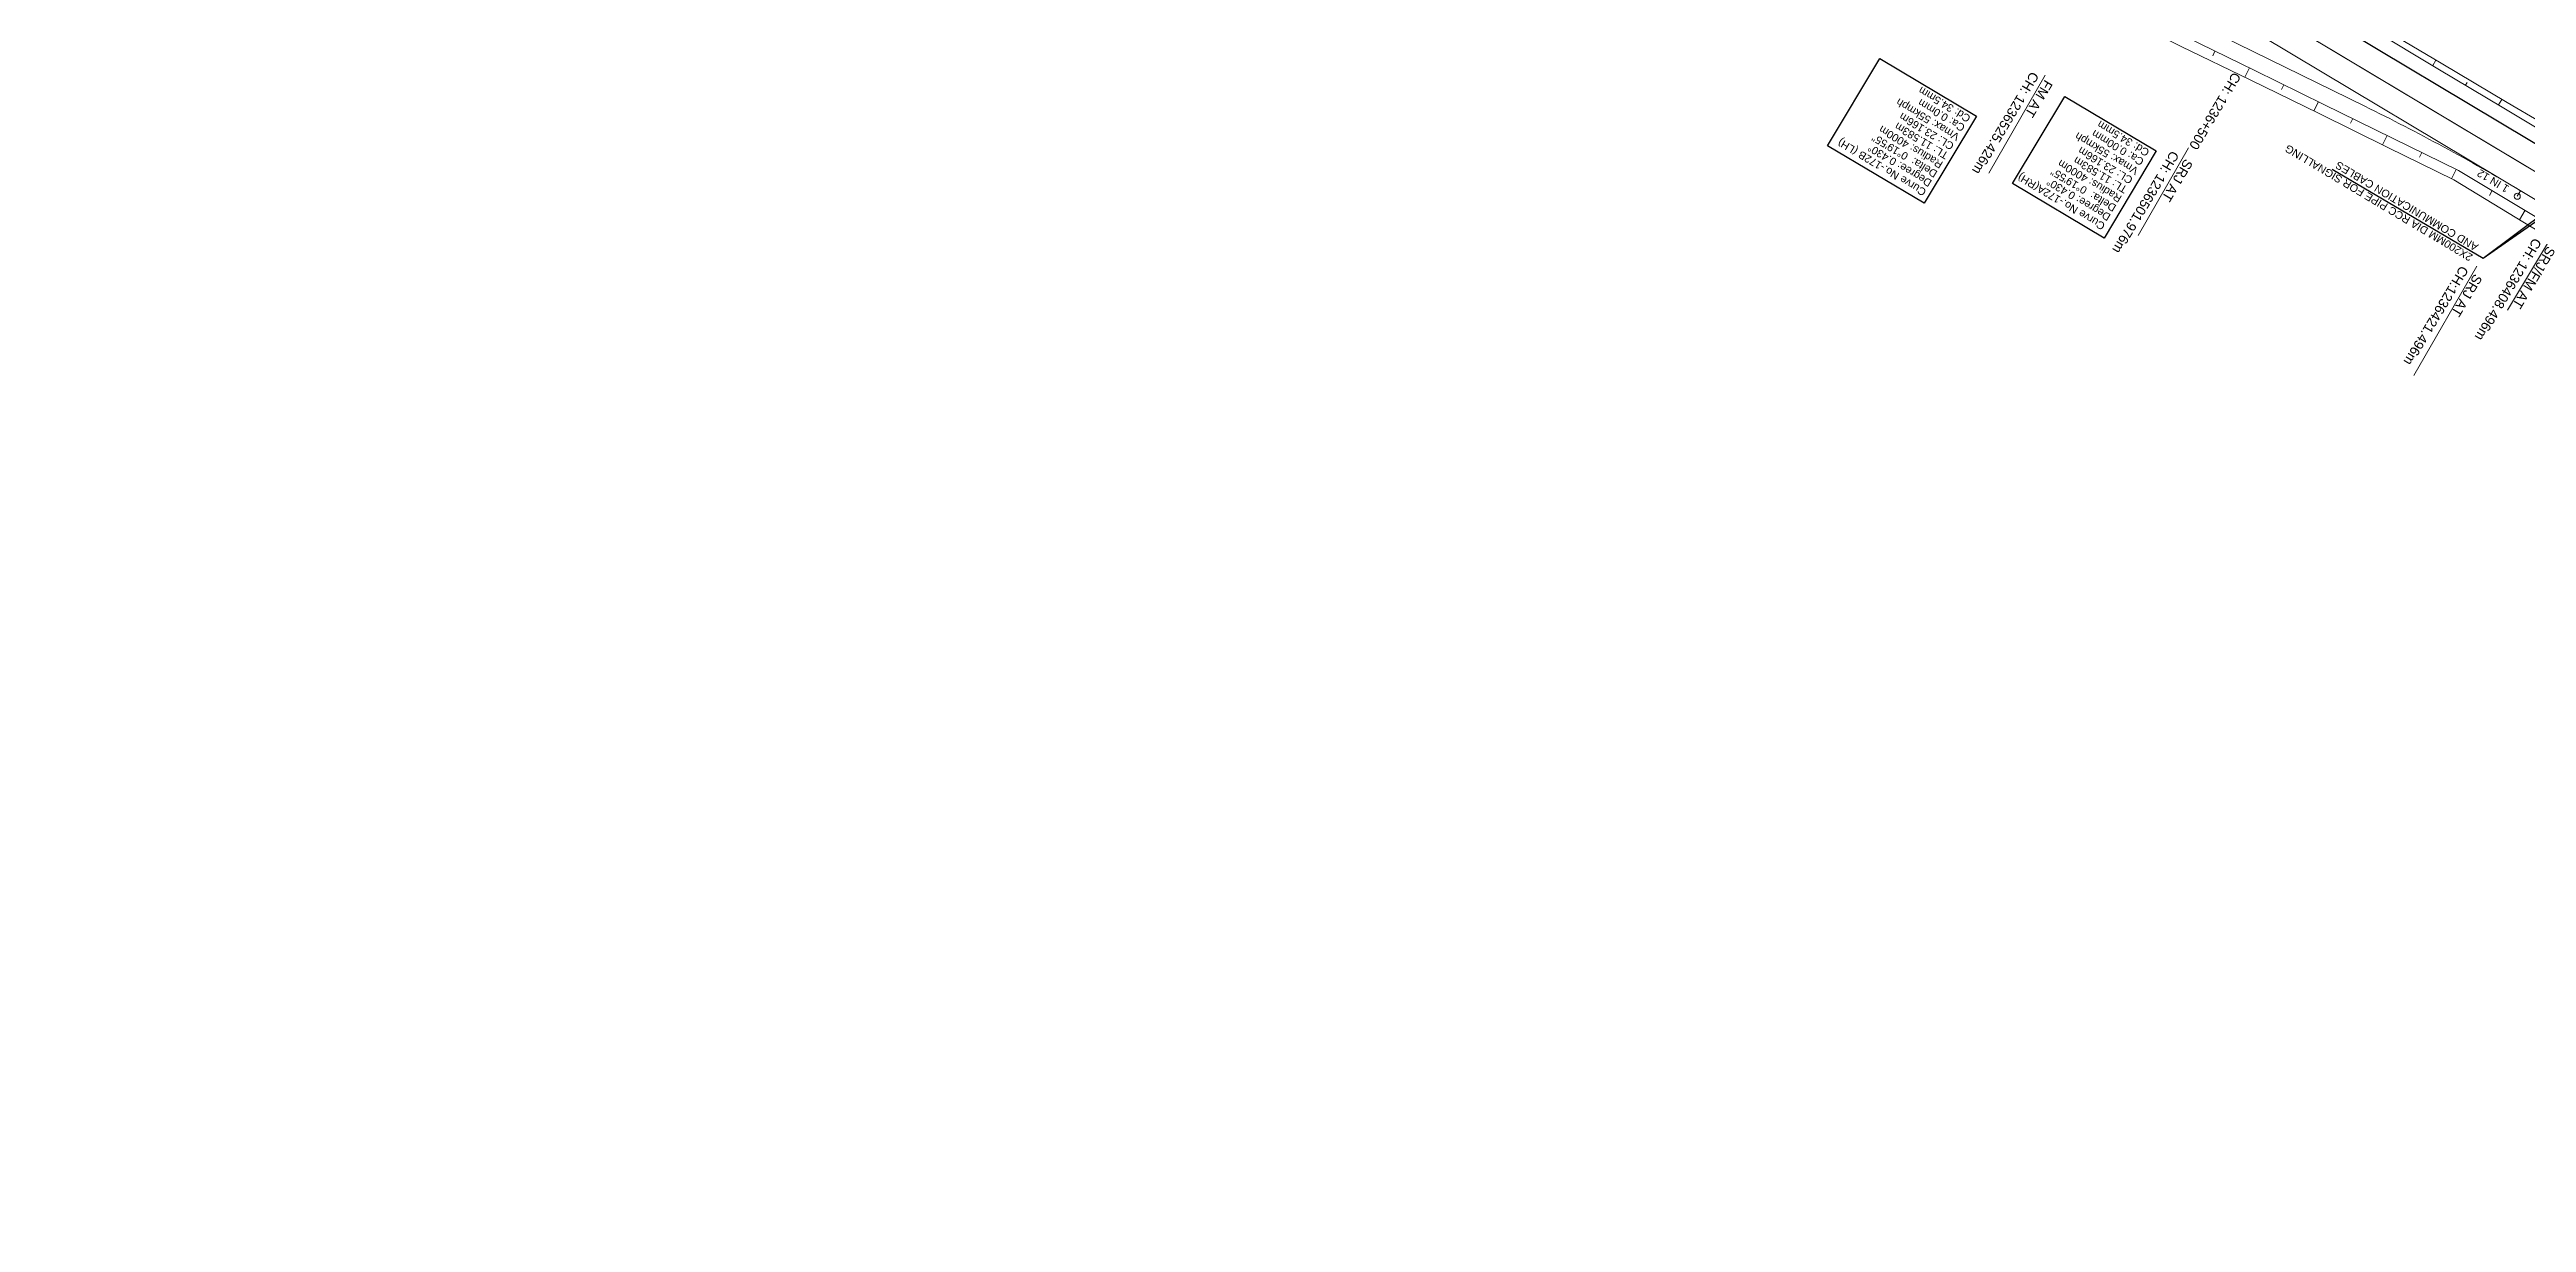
# Model space of a CAD drawing. Header units: metres. Extents: x 593990 to 611207, y 3401545 to 3411811.
# Drawn here: x 605850 to 606496, y 3404077 to 3404383 of the extents above; entities that cross this region are included whole.
import ezdxf

# ---------------------------------------------------------------- set-up
doc = ezdxf.new("R2010")
doc.units = ezdxf.units.M
doc.header["$MEASUREMENT"] = 0
doc.linetypes.add('CENTER2', pattern=[1.125, 0.75, -0.125, 0.125, -0.125])
for name, color, linetype, lineweight in [('C-ALIG-DG-LINE', 1, 'CENTER2', 70), ('C-ALIG-LABL-DG', 1, 'Continuous', 25), ("NEW CHAWAPAIL STN. SRJ's", 10, 'Continuous', 0), ('PROPOSED DFCC TOE LINE', 239, 'Continuous', 0), ('PROPOSED DFCC TOE SLOPES', 239, 'Continuous', 0), ('PROPOSED DFCC TRACK', 1, 'Continuous', 0), ('PROPOSED FORMATION LINE - PLAN', 187, 'Continuous', 0)]:
    doc.layers.add(name, color=color, linetype=linetype, lineweight=lineweight)
doc.layers.add('Signalling cable pipes', color=234, linetype='Continuous')
doc.styles.add('Arial', font='arial.ttf')
doc.styles.get("Standard").update_dxf_attribs({"font": 'arial.ttf'})
doc.styles.add('Style-Arial', font='arial.ttf')
doc.dimstyles.get("Standard").update_dxf_attribs({"dimtxt": 0.18, "dimasz": 0.18, "dimexe": 0.18, "dimexo": 0.0625, "dimgap": 0.09, "dimtad": 0, "dimtih": 1, "dimtoh": 1, "dimdec": 4, "dimzin": 0, "dimdsep": 46, "dimtxsty": 'Standard', "dimcen": 0.09, "dimadec": 0, "dimazin": 0, "dimtfac": 1, "dimtdec": 4, "dimtofl": 0, "dimtmove": 0, "dimatfit": 3, "dimfxl": 1, "dimtolj": 1, "dimtzin": 0, "dimarcsym": 0})

msp = doc.modelspace()

# ---------------------------------------------------------------- linework, layer by layer
at = {"layer": 'C-ALIG-DG-LINE', "color": 1, "linetype": 'Continuous', "lineweight": 30, "flags": 128}
msp.add_lwpolyline([(606968.149, 3404077.0385), (604380.3628, 3405623.4864)], dxfattribs=at)
at = {"layer": "NEW CHAWAPAIL STN. SRJ's", "lineweight": 13, "flags": 128}
for points in [[(606370.1442, 3404375.9337), (606355.4557, 3404350.4333)], [(606407.4696, 3404356.9671), (606394.3509, 3404334.192)], [(606501.8108, 3404333.4256), (606490.6396, 3404314.732)], [(606482.6613, 3404326.1817), (606466.232, 3404297.6591)]]:
    msp.add_lwpolyline(points, dxfattribs=at)
at = {"layer": 'PROPOSED DFCC TOE LINE', "lineweight": 0, "flags": 128}
for points in [[(606334.6816, 3404462.0088), (606336.0163, 3404461.2034), (606353.1827, 3404450.9411), (606370.324, 3404440.6368), (606387.4805, 3404430.3579), (606404.5989, 3404420.0152), (606421.7378, 3404409.707), (606438.9286, 3404399.4856), (606456.1155, 3404389.2575), (606473.309, 3404379.0405), (606490.5166, 3404368.8471), (606507.7528, 3404358.7016)], [(606476.5917, 3404348.6301), (606459.4574, 3404357.0568), (606441.5569, 3404365.978), (606423.5616, 3404374.7058), (606405.5717, 3404383.4447), (606387.6152, 3404392.2518), (606369.6314, 3404401.0031), (606351.7445, 3404409.9523), (606333.7548, 3404418.6915), (606315.8458, 3404427.5956), (606297.9355, 3404436.4969), (606288.2885, 3404441.1788)], [(606792.8355, 3404173.9497), (606769.1446, 3404173.4752), (606718.1715, 3404203.9656), (606701.0242, 3404214.2598), (606683.8302, 3404224.4759), (606666.702, 3404234.8021), (606649.597, 3404245.1671), (606632.4103, 3404255.3956), (606615.2515, 3404265.6705), (606598.0556, 3404275.8834), (606580.8886, 3404286.1447), (606563.7164, 3404296.3973), (606546.6601, 3404306.8439), (606529.4236, 3404316.9888), (606512.2131, 3404327.1774), (606495.0682, 3404337.4756), (606476.5917, 3404348.6301)]]:
    msp.add_lwpolyline(points, dxfattribs=at)
at = {"layer": 'PROPOSED DFCC TOE SLOPES', "flags": 128}
for points in [[(606414.3823, 3404382.219), (606413.7777, 3404380.9856)], [(606423.3615, 3404377.8175), (606422.168, 3404375.3827)], [(606471.1255, 3404378.4257), (606471.9688, 3404379.8369)], [(606432.3407, 3404373.4159), (606431.753, 3404372.2169)], [(606479.7096, 3404373.296), (606480.1405, 3404374.0172)], [(606441.3199, 3404369.0144), (606440.1629, 3404366.654)], [(606450.2992, 3404364.6129), (606449.7099, 3404363.4107)], [(606488.2936, 3404368.1662), (606489.1753, 3404369.6417)], [(606459.2784, 3404360.2114), (606458.0708, 3404357.7478)], [(606468.2576, 3404355.8098), (606467.6492, 3404354.5686)], [(606477.2679, 3404351.3931), (606476.0501, 3404348.8965)], [(606486.6264, 3404345.8634), (606485.8854, 3404344.6236)], [(606495.2104, 3404340.7337), (606493.7418, 3404338.2763)]]:
    msp.add_lwpolyline(points, dxfattribs=at)
at = {"layer": 'PROPOSED DFCC TRACK', "linetype": 'Continuous', "flags": 128}
for points in [[(604467.4459, 3405564.165), (606726.5509, 3404214.1353)], [(606453.4581, 3404367.8201), (606287.2936, 3404449.2185)], [(606411.1947, 3404395.3096), (606711.1812, 3404216.0392)]]:
    msp.add_lwpolyline(points, dxfattribs=at)
at = {"layer": 'PROPOSED DFCC TRACK', "linetype": 'Continuous'}
msp.add_lwpolyline([(606771.2735, 3404187.4093), (604467.4459, 3405564.165)], dxfattribs=at)
at = {"layer": 'PROPOSED DFCC TRACK', "linetype": 'Continuous', "lineweight": 25}
for points in [[(606352.2395, 3404365.2306), (606338.6157, 3404342.5568), (606313.4059, 3404357.5691), (606327.0542, 3404380.2839)], [(606399.0492, 3404356.242), (606385.4952, 3404333.5137), (606361.608, 3404347.731), (606375.2334, 3404370.4077)]]:
    msp.add_lwpolyline(points, close=True, dxfattribs=at)
at = {"layer": 'PROPOSED DFCC TRACK', "linetype": 'Continuous', "flags": 128}
msp.add_lwpolyline([(606494.0054, 3404345.8223, 0.02078831), (606453.4581, 3404367.8201)], format="xyb", dxfattribs=at)
msp.add_lwpolyline([(606494.0054, 3404345.8223, 0.02078831), (606453.4581, 3404367.8201)], format="xyb", dxfattribs=at)
at = {"layer": 'PROPOSED DFCC TRACK', "color": 10, "linetype": 'Continuous', "lineweight": 13, "flags": 128}
msp.add_lwpolyline([(606493.1505, 3404344.3917), (606494.0054, 3404345.8223)], dxfattribs=at)
msp.add_lwpolyline([(606493.1505, 3404344.3917), (606494.0054, 3404345.8223)], dxfattribs=at)
at = {"layer": 'PROPOSED DFCC TRACK', "color": 10, "linetype": 'Continuous', "lineweight": 13}
msp.add_circle((606493.1505, 3404344.3917), 0.8, dxfattribs=at)
msp.add_circle((606493.1505, 3404344.3917), 0.8, dxfattribs=at)
at = {"layer": 'PROPOSED FORMATION LINE - PLAN', "lineweight": 0, "flags": 128}
for points in [[(606506.7998, 3404357.107), (606489.6318, 3404367.3665), (606472.4637, 3404377.6261), (606455.2957, 3404387.8856), (606438.1276, 3404398.1451), (606420.9596, 3404408.4047), (606403.7915, 3404418.6642), (606386.6235, 3404428.9238), (606369.4554, 3404439.1833), (606352.2874, 3404449.4428), (606335.1193, 3404459.7024), (606333.7812, 3404460.5021)], [(606477.8538, 3404351.1059), (606460.6695, 3404359.5294), (606442.7111, 3404368.3325), (606424.7526, 3404377.1355), (606406.7941, 3404385.9386), (606388.8357, 3404394.7417), (606370.8772, 3404403.5447), (606352.9188, 3404412.3478), (606334.9603, 3404421.1508), (606317.0018, 3404429.9539), (606299.0434, 3404438.7569), (606289.3086, 3404443.5288)], [(606794.6134, 3404176.3739), (606770.9963, 3404175.9027), (606719.7249, 3404206.5649), (606702.5568, 3404216.8245), (606685.3888, 3404227.084), (606668.2207, 3404237.3436), (606651.0527, 3404247.6031), (606633.8846, 3404257.8626), (606616.7166, 3404268.1222), (606599.5486, 3404278.3817), (606582.3805, 3404288.6413), (606565.2125, 3404298.9008), (606548.0444, 3404309.1603), (606530.8764, 3404319.4199), (606513.7083, 3404329.6794), (606496.5403, 3404339.9389), (606477.8538, 3404351.1059)]]:
    msp.add_lwpolyline(points, dxfattribs=at)

# ---------------------------------------------------------------- texts
at = {"layer": 'C-ALIG-LABL-DG', "color": 1, "style": 'Arial'}
msp.add_text('CH: 1236+500', height=2.5, rotation=239.1376746, dxfattribs=at).set_placement((606419.143, 3404376.9241))
at = {"layer": "NEW CHAWAPAIL STN. SRJ's", "lineweight": 13, "char_height": 2.5, "attachment_point": 4, "rotation": 239.1376746, "line_spacing_factor": 0.648, "style": 'Style-Arial'}
for s, insert, width in [('\\pxsm1;FM AT \\PCH: 1236525.426m ', (606369.3399, 3404375.3681), 35.582001), ('\\pxsm1;SRJ AT \\PCH: 1236501.976m', (606405.8612, 3404354.7534), 39.380578), ('\\pxsm1;SRJ/FM AT \\PCH: 1236408.496m', (606500.3341, 3404332.0414), 43.012977), ('\\pxsm1;SRJ AT CH:1236421.496m ', (606481.2872, 3404324.7883), 37.97326)]:
    msp.add_mtext(s, dxfattribs=dict(at, insert=insert, width=width))
at = {"layer": 'PROPOSED DFCC TRACK', "linetype": 'Continuous', "lineweight": 25, "char_height": 2, "attachment_point": 7, "rotation": 148.9571336, "line_spacing_factor": 0.84, "style": 'Style-Arial'}
for s, insert in [('{\\fArial|b0|i0|c0|p34;Curve No.-172B (LH)\\PDegree: 0.430%%D\\PDelta:  0%%D19\'55"\\PRadius: 4000m}\\PTL: 11.583m\\PCL: 23.166m\\PVmax: 55kmph\\PCa: 0.0mm\\PCd: 34.5mm', (606350.9139, 3404365.2379)), ('{\\fArial|b0|i0|c0|p34;Curve No.-172A(RH)\\PDegree: 0.430%%D\\PDelta:  0%%D19\'55"\\PRadius: 4000m}\\PTL: 11.583m\\PCL: 23.166m\\PVmax: 55kmph\\PCa: 0.00mm\\PCd: 34.5mm', (606397.5248, 3404356.3688))]:
    msp.add_mtext(s, dxfattribs=dict(at, insert=insert))
at = {"layer": 'PROPOSED DFCC TRACK', "color": 10, "linetype": 'Continuous', "lineweight": 13, "insert": (606490.6919, 3404346.0626), "char_height": 2, "attachment_point": 4, "rotation": 149.1376746, "line_spacing_factor": 0.60036}
for style in ['Style-Arial', 'Arial']:
    msp.add_mtext('1 IN 12', dxfattribs=dict(at, style=style))
at = {"layer": 'Signalling cable pipes', "linetype": 'Continuous', "lineweight": 13, "style": 'Style-Arial'}
for s, p in [('2X200MM DIA RCC PIPE FOR SIGNALLING ', (606481.756, 3404329.0575)), ('AND COMMUNICATION CABLES', (606483.2015, 3404331.7223))]:
    msp.add_text(s, height=2, rotation=149.1376746, dxfattribs=at).set_placement(p)

# ---------------------------------------------------------------- leaders
at = {"layer": 'Signalling cable pipes', "lineweight": 13}
for points in [[(606500.5842, 3404339.5782), (606484.2498, 3404328.2047), (606444.9335, 3404351.3627)], [(606501.0875, 3404340.8102), (606484.2498, 3404328.2047), (606444.9335, 3404351.3627)]]:
    msp.add_leader(points, dimstyle='Standard', override={"dimasz": 3, "dimgap": 0.25}, dxfattribs=at)

doc.saveas('drawing.dxf')
